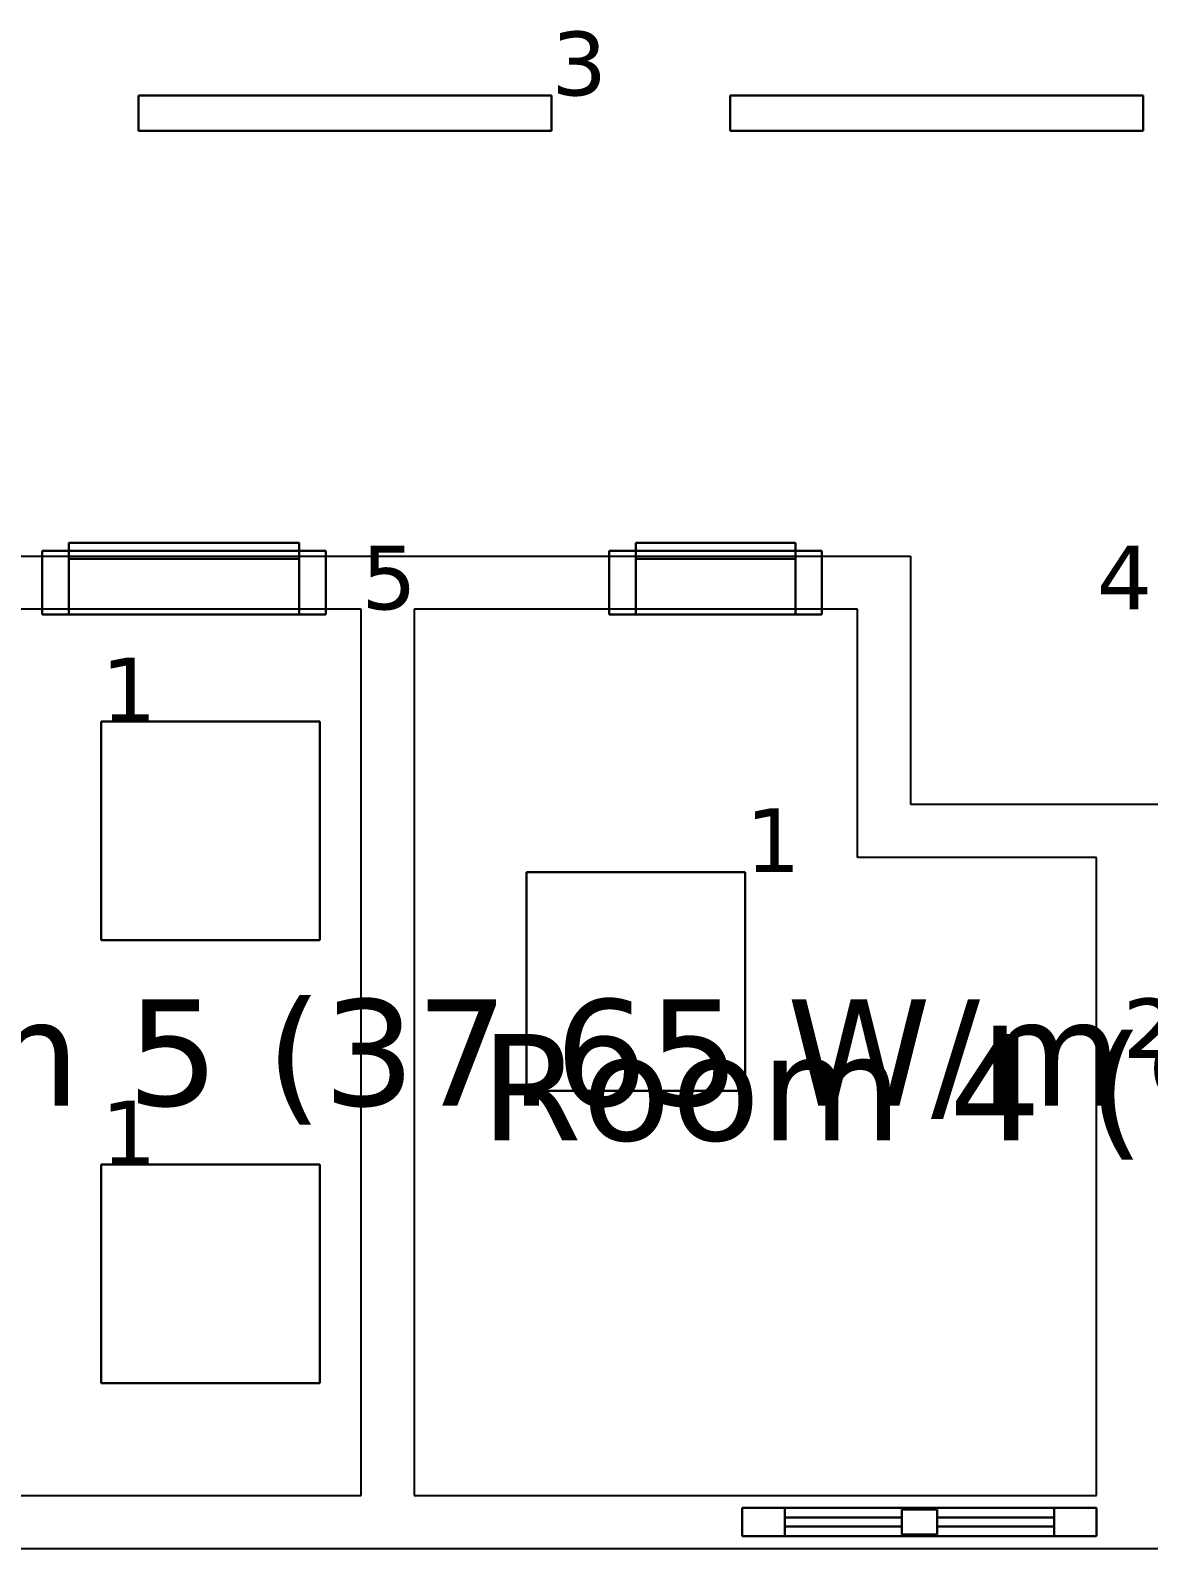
# Model space of a CAD drawing. Header units: inches. Extents: x -7.9 to 71.6, y -16.6 to 8.4.
# Drawn here: x -5.233 to -2.078, y -16.6 to -12.317 of the extents above; entities that cross this region are included whole.
import ezdxf

# ---------------------------------------------------------------- set-up
doc = ezdxf.new("R2010")
doc.units = ezdxf.units.IN
doc.header["$MEASUREMENT"] = 0
for name, color, linetype, true_color in [('DLX_APERT', 7, 'Continuous', 0x969696), ('DLX_CALC', 3, 'Continuous', 0x00ff00), ('DLX_CONT', 7, 'Continuous', 0x969696), ('DLX_DESC', 7, 'Continuous', 0x969696), ('DLX_LUM', 7, 'Continuous', 0x7f7f7f), ('DLX_LUMKEY_IDX', 7, 'Continuous', 0x969696), ('DLX_RESKEY_IDX', 7, 'Continuous', 0x707070)]:
    doc.layers.add(name, color=color, linetype=linetype, true_color=true_color)
doc.styles.add('TableTextStyle', font='')
doc.styles.get('TableTextStyle').set_extended_font_data('VERDANA.TTF')

msp = doc.modelspace()

# ---------------------------------------------------------------- linework, layer by layer
at = {"layer": 'DLX_APERT'}
for points in [[(-4.4, -13.785, 0), (-5.2, -13.785, 0)], [(-5.2, -13.785, 0), (-5.2, -13.965, 0)], [(-5.2, -13.785, 0), (-5.2, -13.785, 0)], [(-5.2, -13.785, 0), (-5.2, -13.965, 0)], [(-5.2, -13.965, 0), (-5.2, -13.785, 0)], [(-5.2, -13.965, 0), (-5.2, -13.785, 0)], [(-5.2, -13.785, 0), (-5.125, -13.785, 0)], [(-5.125, -13.785, 0), (-5.2, -13.785, 0)], [(-5.2, -13.785, 0), (-5.2, -13.785, 0)], [(-5.2, -13.785, 0), (-4.4, -13.785, 0)], [(-4.475, -13.7625, 0), (-5.125, -13.7625, 0)], [(-5.125, -13.7625, 0), (-5.125, -13.785, 0)], [(-4.475, -13.7625, 0), (-5.125, -13.7625, 0)], [(-5.125, -13.7625, 0), (-5.125, -13.7625, 0)], [(-5.125, -13.7625, 0), (-4.475, -13.7625, 0)], [(-5.125, -13.785, 0), (-5.125, -13.7625, 0)], [(-5.125, -13.7625, 0), (-5.125, -13.7625, 0)], [(-5.125, -13.7625, 0), (-5.125, -13.785, 0)], [(-5.125, -13.7625, 0), (-4.475, -13.7625, 0)], [(-5.125, -13.785, 0), (-5.125, -13.7625, 0)], [(-5.125, -13.785, 0), (-5.125, -13.8075, 0)], [(-4.475, -13.785, 0), (-5.125, -13.785, 0)], [(-5.125, -13.785, 0), (-5.125, -13.785, 0)], [(-5.125, -13.8075, 0), (-5.125, -13.785, 0)], [(-5.125, -13.785, 0), (-4.475, -13.785, 0)], [(-5.125, -13.8075, 0), (-5.125, -13.785, 0)], [(-5.125, -13.785, 0), (-5.125, -13.785, 0)], [(-5.125, -13.785, 0), (-5.125, -13.8075, 0)], [(-5.125, -13.785, 0), (-4.475, -13.785, 0)], [(-5.125, -13.785, 0), (-5.125, -13.785, 0)], [(-5.125, -13.8075, 0), (-5.125, -13.785, 0)], [(-4.475, -13.785, 0), (-5.125, -13.785, 0)], [(-5.125, -13.785, 0), (-5.125, -13.8075, 0)], [(-5.125, -13.785, 0), (-5.125, -13.785, 0)], [(-5.125, -13.785, 0), (-5.125, -13.8075, 0)], [(-5.125, -13.8075, 0), (-5.125, -13.785, 0)], [(-4.475, -13.785, 0), (-4.475, -13.7625, 0)], [(-4.475, -13.785, 0), (-4.475, -13.7625, 0)], [(-4.475, -13.7625, 0), (-4.475, -13.7625, 0)], [(-4.475, -13.7625, 0), (-4.475, -13.785, 0)], [(-4.475, -13.7625, 0), (-4.475, -13.7625, 0)], [(-4.475, -13.7625, 0), (-4.475, -13.785, 0)], [(-4.475, -13.8075, 0), (-4.475, -13.785, 0)], [(-4.475, -13.785, 0), (-4.4, -13.785, 0)], [(-4.475, -13.785, 0), (-4.475, -13.785, 0)], [(-4.4, -13.785, 0), (-4.475, -13.785, 0)], [(-4.475, -13.785, 0), (-4.475, -13.8075, 0)], [(-4.475, -13.8075, 0), (-4.475, -13.785, 0)], [(-4.475, -13.785, 0), (-4.475, -13.785, 0)], [(-4.475, -13.785, 0), (-4.475, -13.8075, 0)], [(-4.475, -13.785, 0), (-4.475, -13.785, 0)], [(-4.475, -13.785, 0), (-4.475, -13.8075, 0)], [(-4.475, -13.785, 0), (-4.475, -13.785, 0)], [(-4.475, -13.785, 0), (-4.475, -13.8075, 0)], [(-4.475, -13.8075, 0), (-4.475, -13.785, 0)], [(-4.475, -13.8075, 0), (-4.475, -13.785, 0)], [(-4.4, -13.965, 0), (-4.4, -13.785, 0)], [(-4.4, -13.785, 0), (-4.4, -13.785, 0)], [(-4.4, -13.785, 0), (-4.4, -13.965, 0)], [(-4.4, -13.965, 0), (-4.4, -13.785, 0)], [(-4.4, -13.785, 0), (-4.4, -13.965, 0)], [(-4.4, -13.785, 0), (-4.4, -13.785, 0)], [(-3, -13.785, 0), (-3.6, -13.785, 0)], [(-3.6, -13.785, 0), (-3.6, -13.965, 0)], [(-3.6, -13.785, 0), (-3.6, -13.785, 0)], [(-3.6, -13.785, 0), (-3.6, -13.965, 0)], [(-3.6, -13.965, 0), (-3.6, -13.785, 0)], [(-3.6, -13.965, 0), (-3.6, -13.785, 0)], [(-3.6, -13.785, 0), (-3.525, -13.785, 0)], [(-3.525, -13.785, 0), (-3.6, -13.785, 0)], [(-3.6, -13.785, 0), (-3.6, -13.785, 0)], [(-3.6, -13.785, 0), (-3, -13.785, 0)], [(-3.525, -13.7625, 0), (-3.075, -13.7625, 0)], [(-3.525, -13.785, 0), (-3.525, -13.7625, 0)], [(-3.075, -13.7625, 0), (-3.525, -13.7625, 0)], [(-3.525, -13.7625, 0), (-3.525, -13.7625, 0)], [(-3.525, -13.7625, 0), (-3.075, -13.7625, 0)], [(-3.525, -13.785, 0), (-3.525, -13.7625, 0)], [(-3.525, -13.7625, 0), (-3.525, -13.7625, 0)], [(-3.525, -13.7625, 0), (-3.525, -13.785, 0)], [(-3.075, -13.7625, 0), (-3.525, -13.7625, 0)], [(-3.525, -13.7625, 0), (-3.525, -13.785, 0)], [(-3.525, -13.785, 0), (-3.525, -13.8075, 0)], [(-3.075, -13.785, 0), (-3.525, -13.785, 0)], [(-3.525, -13.785, 0), (-3.525, -13.785, 0)], [(-3.525, -13.8075, 0), (-3.525, -13.785, 0)], [(-3.525, -13.785, 0), (-3.075, -13.785, 0)], [(-3.525, -13.8075, 0), (-3.525, -13.785, 0)], [(-3.525, -13.785, 0), (-3.525, -13.785, 0)], [(-3.525, -13.785, 0), (-3.525, -13.8075, 0)], [(-3.525, -13.8075, 0), (-3.525, -13.785, 0)], [(-3.525, -13.785, 0), (-3.525, -13.785, 0)], [(-3.525, -13.785, 0), (-3.075, -13.785, 0)], [(-3.075, -13.785, 0), (-3.525, -13.785, 0)], [(-3.525, -13.785, 0), (-3.525, -13.8075, 0)], [(-3.525, -13.785, 0), (-3.525, -13.785, 0)], [(-3.525, -13.785, 0), (-3.525, -13.8075, 0)], [(-3.525, -13.8075, 0), (-3.525, -13.785, 0)], [(-3.075, -13.7625, 0), (-3.075, -13.785, 0)], [(-3.075, -13.7625, 0), (-3.075, -13.7625, 0)], [(-3.075, -13.785, 0), (-3.075, -13.7625, 0)], [(-3.075, -13.7625, 0), (-3.075, -13.7625, 0)], [(-3.075, -13.7625, 0), (-3.075, -13.785, 0)], [(-3.075, -13.785, 0), (-3.075, -13.7625, 0)], [(-3.075, -13.8075, 0), (-3.075, -13.785, 0)], [(-3.075, -13.785, 0), (-3, -13.785, 0)], [(-3.075, -13.785, 0), (-3.075, -13.785, 0)], [(-3, -13.785, 0), (-3.075, -13.785, 0)], [(-3.075, -13.785, 0), (-3.075, -13.8075, 0)], [(-3.075, -13.8075, 0), (-3.075, -13.785, 0)], [(-3.075, -13.785, 0), (-3.075, -13.785, 0)], [(-3.075, -13.785, 0), (-3.075, -13.8075, 0)], [(-3.075, -13.785, 0), (-3.075, -13.8075, 0)], [(-3.075, -13.785, 0), (-3.075, -13.785, 0)], [(-3.075, -13.785, 0), (-3.075, -13.785, 0)], [(-3.075, -13.785, 0), (-3.075, -13.8075, 0)], [(-3.075, -13.8075, 0), (-3.075, -13.785, 0)], [(-3.075, -13.8075, 0), (-3.075, -13.785, 0)], [(-3, -13.965, 0), (-3, -13.785, 0)], [(-3, -13.785, 0), (-3, -13.785, 0)], [(-3, -13.785, 0), (-3, -13.965, 0)], [(-3, -13.965, 0), (-3, -13.785, 0)], [(-3, -13.785, 0), (-3, -13.965, 0)], [(-3, -13.785, 0), (-3, -13.785, 0)], [(-5.125, -13.8075, 0), (-5.125, -13.965, 0)], [(-5.125, -13.8075, 0), (-4.475, -13.8075, 0)], [(-5.125, -13.965, 0), (-5.125, -13.8075, 0)], [(-5.125, -13.8075, 0), (-5.125, -13.8075, 0)], [(-5.125, -13.8075, 0), (-5.125, -13.965, 0)], [(-5.125, -13.965, 0), (-5.125, -13.8075, 0)], [(-4.475, -13.8075, 0), (-5.125, -13.8075, 0)], [(-5.125, -13.8075, 0), (-5.125, -13.8075, 0)], [(-4.475, -13.8075, 0), (-5.125, -13.8075, 0)], [(-4.475, -13.8075, 0), (-5.125, -13.8075, 0)], [(-5.125, -13.8075, 0), (-5.125, -13.8075, 0)], [(-5.125, -13.8075, 0), (-4.475, -13.8075, 0)], [(-5.125, -13.8075, 0), (-4.475, -13.8075, 0)], [(-5.125, -13.8075, 0), (-5.125, -13.8075, 0)], [(-4.475, -13.965, 0), (-4.475, -13.8075, 0)], [(-4.475, -13.8075, 0), (-4.475, -13.965, 0)], [(-4.475, -13.8075, 0), (-4.475, -13.8075, 0)], [(-4.475, -13.8075, 0), (-4.475, -13.965, 0)], [(-4.475, -13.965, 0), (-4.475, -13.8075, 0)], [(-4.475, -13.8075, 0), (-4.475, -13.8075, 0)], [(-4.475, -13.8075, 0), (-4.475, -13.8075, 0)], [(-4.475, -13.8075, 0), (-4.475, -13.8075, 0)], [(-3.525, -13.8075, 0), (-3.525, -13.965, 0)], [(-3.525, -13.8075, 0), (-3.075, -13.8075, 0)], [(-3.525, -13.965, 0), (-3.525, -13.8075, 0)], [(-3.525, -13.8075, 0), (-3.525, -13.8075, 0)], [(-3.525, -13.8075, 0), (-3.525, -13.965, 0)], [(-3.525, -13.965, 0), (-3.525, -13.8075, 0)], [(-3.075, -13.8075, 0), (-3.525, -13.8075, 0)], [(-3.525, -13.8075, 0), (-3.525, -13.8075, 0)], [(-3.075, -13.8075, 0), (-3.525, -13.8075, 0)], [(-3.525, -13.8075, 0), (-3.525, -13.8075, 0)], [(-3.525, -13.8075, 0), (-3.075, -13.8075, 0)], [(-3.075, -13.8075, 0), (-3.525, -13.8075, 0)], [(-3.525, -13.8075, 0), (-3.075, -13.8075, 0)], [(-3.525, -13.8075, 0), (-3.525, -13.8075, 0)], [(-3.075, -13.965, 0), (-3.075, -13.8075, 0)], [(-3.075, -13.8075, 0), (-3.075, -13.965, 0)], [(-3.075, -13.8075, 0), (-3.075, -13.8075, 0)], [(-3.075, -13.8075, 0), (-3.075, -13.965, 0)], [(-3.075, -13.965, 0), (-3.075, -13.8075, 0)], [(-3.075, -13.8075, 0), (-3.075, -13.8075, 0)], [(-3.075, -13.8075, 0), (-3.075, -13.8075, 0)], [(-3.075, -13.8075, 0), (-3.075, -13.8075, 0)], [(-5.2, -13.965, 0), (-4.4, -13.965, 0)], [(-5.2, -13.965, 0), (-5.2, -13.965, 0)], [(-5.125, -13.965, 0), (-5.2, -13.965, 0)], [(-4.4, -13.965, 0), (-5.2, -13.965, 0)], [(-5.2, -13.965, 0), (-5.2, -13.965, 0)], [(-5.2, -13.965, 0), (-5.125, -13.965, 0)], [(-5.125, -13.965, 0), (-5.125, -13.965, 0)], [(-5.125, -13.965, 0), (-4.475, -13.965, 0)], [(-4.475, -13.965, 0), (-5.125, -13.965, 0)], [(-5.125, -13.965, 0), (-5.125, -13.965, 0)], [(-4.4, -13.965, 0), (-4.475, -13.965, 0)], [(-4.475, -13.965, 0), (-4.475, -13.965, 0)], [(-4.475, -13.965, 0), (-4.4, -13.965, 0)], [(-4.475, -13.965, 0), (-4.475, -13.965, 0)], [(-4.4, -13.965, 0), (-4.4, -13.965, 0)], [(-4.4, -13.965, 0), (-4.4, -13.965, 0)], [(-3.6, -13.965, 0), (-3, -13.965, 0)], [(-3.6, -13.965, 0), (-3.6, -13.965, 0)], [(-3.525, -13.965, 0), (-3.6, -13.965, 0)], [(-3, -13.965, 0), (-3.6, -13.965, 0)], [(-3.6, -13.965, 0), (-3.6, -13.965, 0)], [(-3.6, -13.965, 0), (-3.525, -13.965, 0)], [(-3.525, -13.965, 0), (-3.525, -13.965, 0)], [(-3.525, -13.965, 0), (-3.075, -13.965, 0)], [(-3.075, -13.965, 0), (-3.525, -13.965, 0)], [(-3.525, -13.965, 0), (-3.525, -13.965, 0)], [(-3, -13.965, 0), (-3.075, -13.965, 0)], [(-3.075, -13.965, 0), (-3.075, -13.965, 0)], [(-3.075, -13.965, 0), (-3, -13.965, 0)], [(-3.075, -13.965, 0), (-3.075, -13.965, 0)], [(-3, -13.965, 0), (-3, -13.965, 0)], [(-3, -13.965, 0), (-3, -13.965, 0)], [(-2.225, -16.485, 0), (-3.225, -16.485, 0)], [(-3.225, -16.485, 0), (-3.225, -16.565, 0)], [(-3.225, -16.485, 0), (-3.225, -16.485, 0)], [(-3.225, -16.485, 0), (-3.225, -16.565, 0)], [(-3.225, -16.565, 0), (-3.225, -16.485, 0)], [(-3.225, -16.485, 0), (-2.225, -16.485, 0)], [(-3.225, -16.565, 0), (-3.225, -16.485, 0)], [(-2.225, -16.485, 0), (-3.225, -16.485, 0)], [(-3.225, -16.485, 0), (-3.225, -16.485, 0)], [(-3.225, -16.485, 0), (-2.225, -16.485, 0)], [(-2.345, -16.485, 0), (-3.105, -16.485, 0)], [(-3.105, -16.485, 0), (-3.105, -16.485, 0)], [(-3.105, -16.485, 0), (-2.345, -16.485, 0)], [(-2.345, -16.485, 0), (-3.105, -16.485, 0)], [(-3.105, -16.485, 0), (-3.105, -16.5125, 0)], [(-3.105, -16.5125, 0), (-3.105, -16.485, 0)], [(-3.105, -16.485, 0), (-3.105, -16.485, 0)], [(-3.105, -16.485, 0), (-3.105, -16.5125, 0)], [(-3.105, -16.5125, 0), (-3.105, -16.485, 0)], [(-3.105, -16.485, 0), (-2.345, -16.485, 0)], [(-2.775, -16.49, 0), (-2.675, -16.49, 0)], [(-2.775, -16.5125, 0), (-2.775, -16.49, 0)], [(-2.675, -16.49, 0), (-2.775, -16.49, 0)], [(-2.775, -16.49, 0), (-2.775, -16.5125, 0)], [(-2.775, -16.49, 0), (-2.675, -16.49, 0)], [(-2.775, -16.5125, 0), (-2.775, -16.49, 0)], [(-2.675, -16.49, 0), (-2.775, -16.49, 0)], [(-2.775, -16.49, 0), (-2.775, -16.5125, 0)], [(-2.775, -16.49, 0), (-2.775, -16.49, 0)], [(-2.775, -16.49, 0), (-2.675, -16.49, 0)], [(-2.675, -16.49, 0), (-2.775, -16.49, 0)], [(-2.775, -16.5125, 0), (-2.775, -16.49, 0)], [(-2.775, -16.49, 0), (-2.775, -16.49, 0)], [(-2.775, -16.49, 0), (-2.775, -16.5125, 0)], [(-2.775, -16.5125, 0), (-2.775, -16.49, 0)], [(-2.775, -16.49, 0), (-2.675, -16.49, 0)], [(-2.775, -16.49, 0), (-2.775, -16.5125, 0)], [(-2.675, -16.49, 0), (-2.775, -16.49, 0)], [(-2.675, -16.49, 0), (-2.675, -16.5125, 0)], [(-2.675, -16.5125, 0), (-2.675, -16.49, 0)], [(-2.675, -16.49, 0), (-2.675, -16.5125, 0)], [(-2.675, -16.5125, 0), (-2.675, -16.49, 0)], [(-2.675, -16.5125, 0), (-2.675, -16.49, 0)], [(-2.675, -16.49, 0), (-2.675, -16.49, 0)], [(-2.675, -16.49, 0), (-2.675, -16.5125, 0)], [(-2.675, -16.49, 0), (-2.675, -16.49, 0)], [(-2.675, -16.49, 0), (-2.675, -16.5125, 0)], [(-2.675, -16.5125, 0), (-2.675, -16.49, 0)], [(-2.345, -16.485, 0), (-2.345, -16.485, 0)], [(-2.345, -16.5125, 0), (-2.345, -16.485, 0)], [(-2.345, -16.5125, 0), (-2.345, -16.485, 0)], [(-2.345, -16.485, 0), (-2.345, -16.485, 0)], [(-2.345, -16.485, 0), (-2.345, -16.5125, 0)], [(-2.345, -16.485, 0), (-2.345, -16.5125, 0)], [(-2.225, -16.565, 0), (-2.225, -16.485, 0)], [(-2.225, -16.485, 0), (-2.225, -16.565, 0)], [(-2.225, -16.485, 0), (-2.225, -16.485, 0)], [(-2.225, -16.485, 0), (-2.225, -16.565, 0)], [(-2.225, -16.565, 0), (-2.225, -16.485, 0)], [(-2.225, -16.485, 0), (-2.225, -16.485, 0)], [(-3.105, -16.5125, 0), (-2.775, -16.5125, 0)], [(-3.105, -16.5375, 0), (-3.105, -16.5125, 0)], [(-3.105, -16.5125, 0), (-2.775, -16.5125, 0)], [(-3.105, -16.5125, 0), (-3.105, -16.5125, 0)], [(-3.105, -16.5375, 0), (-3.105, -16.5125, 0)], [(-3.105, -16.5125, 0), (-3.105, -16.5125, 0)], [(-3.105, -16.5125, 0), (-3.105, -16.5375, 0)], [(-2.775, -16.5125, 0), (-3.105, -16.5125, 0)], [(-3.105, -16.5125, 0), (-3.105, -16.5375, 0)], [(-2.775, -16.5125, 0), (-3.105, -16.5125, 0)], [(-2.775, -16.5125, 0), (-3.105, -16.5125, 0)], [(-3.105, -16.5125, 0), (-3.105, -16.5125, 0)], [(-3.105, -16.5125, 0), (-2.775, -16.5125, 0)], [(-3.105, -16.5125, 0), (-3.105, -16.5125, 0)], [(-3.105, -16.5125, 0), (-3.105, -16.5375, 0)], [(-3.105, -16.5375, 0), (-3.105, -16.5125, 0)], [(-2.775, -16.5125, 0), (-3.105, -16.5125, 0)], [(-3.105, -16.5125, 0), (-3.105, -16.5375, 0)], [(-3.105, -16.5125, 0), (-2.775, -16.5125, 0)], [(-3.105, -16.5375, 0), (-3.105, -16.5125, 0)], [(-2.775, -16.5125, 0), (-2.775, -16.5375, 0)], [(-2.775, -16.5375, 0), (-2.775, -16.5125, 0)], [(-2.775, -16.5375, 0), (-2.775, -16.5125, 0)], [(-2.775, -16.5125, 0), (-2.775, -16.5375, 0)], [(-2.775, -16.5125, 0), (-2.775, -16.5125, 0)], [(-2.775, -16.5375, 0), (-2.775, -16.5125, 0)], [(-2.775, -16.5125, 0), (-2.775, -16.5125, 0)], [(-2.775, -16.5125, 0), (-2.775, -16.5375, 0)], [(-2.775, -16.5375, 0), (-2.775, -16.5125, 0)], [(-2.775, -16.5125, 0), (-2.775, -16.5375, 0)], [(-2.775, -16.5125, 0), (-2.775, -16.5125, 0)], [(-2.775, -16.5125, 0), (-2.775, -16.5125, 0)], [(-2.775, -16.5125, 0), (-2.775, -16.5375, 0)], [(-2.775, -16.5375, 0), (-2.775, -16.5125, 0)], [(-2.775, -16.5375, 0), (-2.775, -16.5125, 0)], [(-2.775, -16.5125, 0), (-2.775, -16.5375, 0)], [(-2.675, -16.5125, 0), (-2.345, -16.5125, 0)], [(-2.675, -16.5375, 0), (-2.675, -16.5125, 0)], [(-2.675, -16.5125, 0), (-2.345, -16.5125, 0)], [(-2.675, -16.5125, 0), (-2.675, -16.5375, 0)], [(-2.345, -16.5125, 0), (-2.675, -16.5125, 0)], [(-2.345, -16.5125, 0), (-2.675, -16.5125, 0)], [(-2.675, -16.5125, 0), (-2.675, -16.5375, 0)], [(-2.675, -16.5375, 0), (-2.675, -16.5125, 0)], [(-2.675, -16.5125, 0), (-2.675, -16.5125, 0)], [(-2.675, -16.5375, 0), (-2.675, -16.5125, 0)], [(-2.675, -16.5125, 0), (-2.675, -16.5125, 0)], [(-2.675, -16.5125, 0), (-2.675, -16.5375, 0)], [(-2.675, -16.5125, 0), (-2.675, -16.5375, 0)], [(-2.675, -16.5375, 0), (-2.675, -16.5125, 0)], [(-2.345, -16.5125, 0), (-2.675, -16.5125, 0)], [(-2.675, -16.5125, 0), (-2.675, -16.5125, 0)], [(-2.675, -16.5125, 0), (-2.345, -16.5125, 0)], [(-2.675, -16.5125, 0), (-2.675, -16.5125, 0)], [(-2.675, -16.5125, 0), (-2.675, -16.5375, 0)], [(-2.675, -16.5375, 0), (-2.675, -16.5125, 0)], [(-2.345, -16.5125, 0), (-2.675, -16.5125, 0)], [(-2.675, -16.5125, 0), (-2.675, -16.5375, 0)], [(-2.675, -16.5125, 0), (-2.345, -16.5125, 0)], [(-2.675, -16.5375, 0), (-2.675, -16.5125, 0)], [(-2.345, -16.5375, 0), (-2.345, -16.5125, 0)], [(-2.345, -16.5125, 0), (-2.345, -16.5125, 0)], [(-2.345, -16.5125, 0), (-2.345, -16.5375, 0)], [(-2.345, -16.5125, 0), (-2.345, -16.5375, 0)], [(-2.345, -16.5125, 0), (-2.345, -16.5125, 0)], [(-2.345, -16.5375, 0), (-2.345, -16.5125, 0)], [(-2.345, -16.5125, 0), (-2.345, -16.5125, 0)], [(-2.345, -16.5375, 0), (-2.345, -16.5125, 0)], [(-2.345, -16.5125, 0), (-2.345, -16.5125, 0)], [(-2.345, -16.5125, 0), (-2.345, -16.5375, 0)], [(-2.345, -16.5375, 0), (-2.345, -16.5125, 0)], [(-2.345, -16.5125, 0), (-2.345, -16.5375, 0)], [(-3.225, -16.565, 0), (-2.225, -16.565, 0)], [(-3.225, -16.565, 0), (-3.225, -16.565, 0)], [(-2.225, -16.565, 0), (-3.225, -16.565, 0)], [(-2.225, -16.565, 0), (-3.225, -16.565, 0)], [(-3.225, -16.565, 0), (-3.225, -16.565, 0)], [(-3.225, -16.565, 0), (-2.225, -16.565, 0)], [(-3.105, -16.565, 0), (-3.105, -16.5375, 0)], [(-3.105, -16.5375, 0), (-2.775, -16.5375, 0)], [(-3.105, -16.5375, 0), (-3.105, -16.5375, 0)], [(-3.105, -16.5375, 0), (-3.105, -16.565, 0)], [(-3.105, -16.565, 0), (-3.105, -16.5375, 0)], [(-2.775, -16.5375, 0), (-3.105, -16.5375, 0)], [(-3.105, -16.5375, 0), (-3.105, -16.5375, 0)], [(-3.105, -16.5375, 0), (-2.775, -16.5375, 0)], [(-2.775, -16.5375, 0), (-3.105, -16.5375, 0)], [(-3.105, -16.5375, 0), (-3.105, -16.565, 0)], [(-2.775, -16.5375, 0), (-3.105, -16.5375, 0)], [(-3.105, -16.5375, 0), (-3.105, -16.5375, 0)], [(-3.105, -16.5375, 0), (-2.775, -16.5375, 0)], [(-3.105, -16.5375, 0), (-3.105, -16.5375, 0)], [(-3.105, -16.5375, 0), (-2.775, -16.5375, 0)], [(-2.775, -16.5375, 0), (-3.105, -16.5375, 0)], [(-2.345, -16.565, 0), (-3.105, -16.565, 0)], [(-3.105, -16.565, 0), (-3.105, -16.565, 0)], [(-3.105, -16.565, 0), (-2.345, -16.565, 0)], [(-2.345, -16.565, 0), (-3.105, -16.565, 0)], [(-3.105, -16.565, 0), (-3.105, -16.565, 0)], [(-3.105, -16.565, 0), (-2.345, -16.565, 0)], [(-2.775, -16.5375, 0), (-2.775, -16.56, 0)], [(-2.775, -16.56, 0), (-2.775, -16.5375, 0)], [(-2.775, -16.56, 0), (-2.775, -16.5375, 0)], [(-2.775, -16.5375, 0), (-2.775, -16.56, 0)], [(-2.775, -16.5375, 0), (-2.775, -16.5375, 0)], [(-2.775, -16.5375, 0), (-2.775, -16.5375, 0)], [(-2.775, -16.5375, 0), (-2.775, -16.56, 0)], [(-2.775, -16.56, 0), (-2.775, -16.5375, 0)], [(-2.775, -16.56, 0), (-2.775, -16.5375, 0)], [(-2.775, -16.5375, 0), (-2.775, -16.56, 0)], [(-2.775, -16.5375, 0), (-2.775, -16.5375, 0)], [(-2.775, -16.5375, 0), (-2.775, -16.5375, 0)], [(-2.775, -16.56, 0), (-2.675, -16.56, 0)], [(-2.675, -16.56, 0), (-2.775, -16.56, 0)], [(-2.675, -16.56, 0), (-2.775, -16.56, 0)], [(-2.775, -16.56, 0), (-2.675, -16.56, 0)], [(-2.775, -16.56, 0), (-2.775, -16.56, 0)], [(-2.775, -16.56, 0), (-2.775, -16.56, 0)], [(-2.775, -16.56, 0), (-2.675, -16.56, 0)], [(-2.675, -16.56, 0), (-2.775, -16.56, 0)], [(-2.675, -16.56, 0), (-2.775, -16.56, 0)], [(-2.775, -16.56, 0), (-2.675, -16.56, 0)], [(-2.675, -16.56, 0), (-2.675, -16.5375, 0)], [(-2.675, -16.5375, 0), (-2.345, -16.5375, 0)], [(-2.345, -16.5375, 0), (-2.675, -16.5375, 0)], [(-2.675, -16.5375, 0), (-2.345, -16.5375, 0)], [(-2.675, -16.5375, 0), (-2.675, -16.56, 0)], [(-2.345, -16.5375, 0), (-2.675, -16.5375, 0)], [(-2.675, -16.5375, 0), (-2.675, -16.56, 0)], [(-2.675, -16.56, 0), (-2.675, -16.5375, 0)], [(-2.675, -16.5375, 0), (-2.675, -16.5375, 0)], [(-2.675, -16.5375, 0), (-2.675, -16.5375, 0)], [(-2.675, -16.5375, 0), (-2.675, -16.56, 0)], [(-2.675, -16.56, 0), (-2.675, -16.5375, 0)], [(-2.675, -16.5375, 0), (-2.675, -16.56, 0)], [(-2.675, -16.56, 0), (-2.675, -16.5375, 0)], [(-2.675, -16.5375, 0), (-2.675, -16.5375, 0)], [(-2.345, -16.5375, 0), (-2.675, -16.5375, 0)], [(-2.675, -16.5375, 0), (-2.675, -16.5375, 0)], [(-2.675, -16.5375, 0), (-2.345, -16.5375, 0)], [(-2.675, -16.5375, 0), (-2.345, -16.5375, 0)], [(-2.345, -16.5375, 0), (-2.675, -16.5375, 0)], [(-2.675, -16.56, 0), (-2.675, -16.56, 0)], [(-2.675, -16.56, 0), (-2.675, -16.56, 0)], [(-2.345, -16.5375, 0), (-2.345, -16.565, 0)], [(-2.345, -16.5375, 0), (-2.345, -16.5375, 0)], [(-2.345, -16.5375, 0), (-2.345, -16.5375, 0)], [(-2.345, -16.5375, 0), (-2.345, -16.565, 0)], [(-2.345, -16.565, 0), (-2.345, -16.5375, 0)], [(-2.345, -16.565, 0), (-2.345, -16.5375, 0)], [(-2.345, -16.5375, 0), (-2.345, -16.5375, 0)], [(-2.345, -16.5375, 0), (-2.345, -16.5375, 0)], [(-2.345, -16.565, 0), (-2.345, -16.565, 0)], [(-2.345, -16.565, 0), (-2.345, -16.565, 0)], [(-2.225, -16.565, 0), (-2.225, -16.565, 0)], [(-2.225, -16.565, 0), (-2.225, -16.565, 0)]]:
    msp.add_polyline3d(points, dxfattribs=at)
at = {"layer": 'DLX_CALC'}
for points in [[(-5.125, -13.785, 0), (-5.2, -13.785, 0)], [(-5.2, -13.785, 0), (-5.2, -13.8, 0)], [(-5.2, -13.8, 0), (-5.2, -13.785, 0)], [(-5.2, -13.785, 0), (-5.125, -13.785, 0)], [(-5.125, -13.7625, 0), (-5.125, -13.785, 0)], [(-4.475, -13.7625, 0), (-5.125, -13.7625, 0)], [(-5.125, -13.785, 0), (-5.125, -13.7625, 0)], [(-5.125, -13.7625, 0), (-4.475, -13.7625, 0)], [(-4.475, -13.785, 0), (-4.475, -13.7625, 0)], [(-4.475, -13.7625, 0), (-4.475, -13.785, 0)], [(-4.4, -13.785, 0), (-4.475, -13.785, 0)], [(-4.475, -13.785, 0), (-4.4, -13.785, 0)], [(-4.4, -13.8, 0), (-4.4, -13.785, 0)], [(-4.4, -13.785, 0), (-4.4, -13.8, 0)], [(-3.525, -13.785, 0), (-3.6, -13.785, 0)], [(-3.6, -13.785, 0), (-3.6, -13.8, 0)], [(-3.6, -13.8, 0), (-3.6, -13.785, 0)], [(-3.6, -13.785, 0), (-3.525, -13.785, 0)], [(-3.525, -13.7625, 0), (-3.525, -13.785, 0)], [(-3.075, -13.7625, 0), (-3.525, -13.7625, 0)], [(-3.525, -13.785, 0), (-3.525, -13.7625, 0)], [(-3.525, -13.7625, 0), (-3.075, -13.7625, 0)], [(-3.075, -13.785, 0), (-3.075, -13.7625, 0)], [(-3.075, -13.7625, 0), (-3.075, -13.785, 0)], [(-3, -13.785, 0), (-3.075, -13.785, 0)], [(-3.075, -13.785, 0), (-3, -13.785, 0)], [(-3, -13.8, 0), (-3, -13.785, 0)], [(-3, -13.785, 0), (-3, -13.8, 0)], [(-6.85, -13.8, 0), (-5.2, -13.8, 0)], [(-5.2, -13.8, 0), (-4.4, -13.8, 0)], [(-4.4, -13.8, 0), (-3.6, -13.8, 0)], [(-3.6, -13.8, 0), (-3, -13.8, 0)], [(-3, -13.8, 0), (-2.75, -13.8, 0)], [(-2.75, -13.8, 0), (-2.75, -14.5, 0)], [(-5.2, -13.95, 0), (-6.85, -13.95, 0)], [(-5.125, -13.95, 0), (-5.2, -13.95, 0)], [(-5.2, -13.95, 0), (-5.2, -13.965, 0)], [(-5.2, -13.965, 0), (-5.2, -13.95, 0)], [(-5.125, -13.965, 0), (-5.125, -13.95, 0)], [(-4.475, -13.95, 0), (-5.125, -13.95, 0)], [(-5.125, -13.95, 0), (-5.125, -13.965, 0)], [(-4.475, -13.95, 0), (-4.475, -13.965, 0)], [(-4.4, -13.95, 0), (-4.475, -13.95, 0)], [(-4.475, -13.965, 0), (-4.475, -13.95, 0)], [(-4.4, -13.965, 0), (-4.4, -13.95, 0)], [(-4.3, -13.95, 0), (-4.4, -13.95, 0)], [(-4.4, -13.95, 0), (-4.4, -13.965, 0)], [(-4.3, -16.45, 0), (-4.3, -13.95, 0)], [(-3.6, -13.95, 0), (-4.15, -13.95, 0)], [(-4.15, -13.95, 0), (-4.15, -16.45, 0)], [(-3.525, -13.95, 0), (-3.6, -13.95, 0)], [(-3.6, -13.95, 0), (-3.6, -13.965, 0)], [(-3.6, -13.965, 0), (-3.6, -13.95, 0)], [(-3.525, -13.965, 0), (-3.525, -13.95, 0)], [(-3.075, -13.95, 0), (-3.525, -13.95, 0)], [(-3.525, -13.95, 0), (-3.525, -13.965, 0)], [(-3.075, -13.95, 0), (-3.075, -13.965, 0)], [(-3, -13.95, 0), (-3.075, -13.95, 0)], [(-3.075, -13.965, 0), (-3.075, -13.95, 0)], [(-3, -13.965, 0), (-3, -13.95, 0)], [(-2.9, -13.95, 0), (-3, -13.95, 0)], [(-3, -13.95, 0), (-3, -13.965, 0)], [(-2.9, -14.65, 0), (-2.9, -13.95, 0)], [(-5.2, -13.965, 0), (-5.125, -13.965, 0)], [(-5.125, -13.965, 0), (-5.2, -13.965, 0)], [(-4.475, -13.965, 0), (-4.4, -13.965, 0)], [(-4.4, -13.965, 0), (-4.475, -13.965, 0)], [(-3.6, -13.965, 0), (-3.525, -13.965, 0)], [(-3.525, -13.965, 0), (-3.6, -13.965, 0)], [(-3.075, -13.965, 0), (-3, -13.965, 0)], [(-3, -13.965, 0), (-3.075, -13.965, 0)], [(-2.75, -14.5, 0), (-1.55, -14.5, 0)], [(-2.225, -14.65, 0), (-2.9, -14.65, 0)], [(-2.225, -16.45, 0), (-2.225, -14.65, 0)], [(-6.85, -16.45, 0), (-4.3, -16.45, 0)], [(-4.15, -16.45, 0), (-2.225, -16.45, 0)]]:
    msp.add_polyline3d(points, dxfattribs=at)
at = {"layer": 'DLX_CONT'}
for points in [[(-6.85, -13.8, 0), (-2.75, -13.8, 0)], [(-2.75, -13.8, 0), (-2.75, -14.5, 0)], [(-4.3, -13.95, 0), (-6.85, -13.95, 0)], [(-4.3, -16.45, 0), (-4.3, -13.95, 0)], [(-2.9, -13.95, 0), (-4.15, -13.95, 0)], [(-4.15, -13.95, 0), (-4.15, -16.45, 0)], [(-2.9, -14.65, 0), (-2.9, -13.95, 0)], [(-2.75, -14.5, 0), (-1.55, -14.5, 0)], [(-2.225, -14.65, 0), (-2.9, -14.65, 0)], [(-2.225, -16.45, 0), (-2.225, -14.65, 0)], [(-6.85, -16.45, 0), (-4.3, -16.45, 0)], [(-4.15, -16.45, 0), (-2.225, -16.45, 0)], [(-7, -16.6, 0), (0, -16.6, 0)]]:
    msp.add_polyline3d(points, dxfattribs=at)
at = {"layer": 'DLX_LUM'}
for points in [[(-4.9282, -12.6, 0), (-4.9282, -12.5, 0)], [(-4.9282, -12.5, 0), (-4.9282, -12.5, 0)], [(-4.9282, -12.5, 0), (-4.9282, -12.6, 0)], [(-4.9282, -12.5, 0), (-3.7632, -12.5, 0)], [(-3.7632, -12.5, 0), (-4.9282, -12.5, 0)], [(-4.9282, -12.5, 0), (-4.9282, -12.5, 0)], [(-4.9282, -12.5, 0), (-4.9282, -12.6, 0)], [(-3.7632, -12.5, 0), (-4.9282, -12.5, 0)], [(-4.9282, -12.6, 0), (-4.9282, -12.5, 0)], [(-4.9282, -12.5, 0), (-3.7632, -12.5, 0)], [(-3.7632, -12.5, 0), (-3.7632, -12.6, 0)], [(-3.7632, -12.6, 0), (-3.7632, -12.5, 0)], [(-3.7632, -12.5, 0), (-3.7632, -12.5, 0)], [(-3.7632, -12.5, 0), (-3.7632, -12.5, 0)], [(-3.7632, -12.6, 0), (-3.7632, -12.5, 0)], [(-3.7632, -12.5, 0), (-3.7632, -12.6, 0)], [(-3.2587, -12.6, 0), (-3.2587, -12.5, 0)], [(-3.2587, -12.5, 0), (-3.2587, -12.5, 0)], [(-3.2587, -12.5, 0), (-3.2587, -12.6, 0)], [(-3.2587, -12.5, 0), (-2.0937, -12.5, 0)], [(-2.0937, -12.5, 0), (-3.2587, -12.5, 0)], [(-3.2587, -12.5, 0), (-3.2587, -12.5, 0)], [(-3.2587, -12.5, 0), (-3.2587, -12.6, 0)], [(-2.0937, -12.5, 0), (-3.2587, -12.5, 0)], [(-3.2587, -12.6, 0), (-3.2587, -12.5, 0)], [(-3.2587, -12.5, 0), (-2.0937, -12.5, 0)], [(-2.0937, -12.5, 0), (-2.0937, -12.6, 0)], [(-2.0937, -12.6, 0), (-2.0937, -12.5, 0)], [(-2.0937, -12.5, 0), (-2.0937, -12.5, 0)], [(-2.0937, -12.5, 0), (-2.0937, -12.5, 0)], [(-2.0937, -12.6, 0), (-2.0937, -12.5, 0)], [(-2.0937, -12.5, 0), (-2.0937, -12.6, 0)], [(-3.7632, -12.6, 0), (-4.9282, -12.6, 0)], [(-4.9282, -12.6, 0), (-4.9282, -12.6, 0)], [(-4.9282, -12.6, 0), (-3.7632, -12.6, 0)], [(-4.9282, -12.6, 0), (-4.9282, -12.6, 0)], [(-4.9282, -12.6, 0), (-3.7632, -12.6, 0)], [(-3.7632, -12.6, 0), (-4.9282, -12.6, 0)], [(-3.7632, -12.6, 0), (-3.7632, -12.6, 0)], [(-3.7632, -12.6, 0), (-3.7632, -12.6, 0)], [(-2.0937, -12.6, 0), (-3.2587, -12.6, 0)], [(-3.2587, -12.6, 0), (-3.2587, -12.6, 0)], [(-3.2587, -12.6, 0), (-2.0937, -12.6, 0)], [(-3.2587, -12.6, 0), (-3.2587, -12.6, 0)], [(-3.2587, -12.6, 0), (-2.0937, -12.6, 0)], [(-2.0937, -12.6, 0), (-3.2587, -12.6, 0)], [(-2.0937, -12.6, 0), (-2.0937, -12.6, 0)], [(-2.0937, -12.6, 0), (-2.0937, -12.6, 0)], [(-5.0335, -14.8835, 0), (-5.0335, -14.2665, 0)], [(-5.0335, -14.2665, 0), (-5.0335, -14.2665, 0)], [(-5.0335, -14.2665, 0), (-5.0335, -14.8835, 0)], [(-5.0335, -14.2665, 0), (-4.4165, -14.2665, 0)], [(-4.4165, -14.2665, 0), (-5.0335, -14.2665, 0)], [(-5.0335, -14.2665, 0), (-5.0335, -14.2665, 0)], [(-4.4165, -14.2665, 0), (-5.0335, -14.2665, 0)], [(-5.0335, -14.2665, 0), (-5.0335, -14.8835, 0)], [(-5.0335, -14.8835, 0), (-5.0335, -14.2665, 0)], [(-5.0335, -14.2665, 0), (-4.4165, -14.2665, 0)], [(-4.4165, -14.2665, 0), (-4.4165, -14.2665, 0)], [(-4.4165, -14.2665, 0), (-4.4165, -14.8835, 0)], [(-4.4165, -14.8835, 0), (-4.4165, -14.2665, 0)], [(-4.4165, -14.2665, 0), (-4.4165, -14.2665, 0)], [(-4.4165, -14.8835, 0), (-4.4165, -14.2665, 0)], [(-4.4165, -14.2665, 0), (-4.4165, -14.8835, 0)], [(-3.8335, -15.3085, 0), (-3.8335, -14.6915, 0)], [(-3.8335, -14.6915, 0), (-3.8335, -14.6915, 0)], [(-3.8335, -14.6915, 0), (-3.8335, -15.3085, 0)], [(-3.8335, -14.6915, 0), (-3.2165, -14.6915, 0)], [(-3.2165, -14.6915, 0), (-3.8335, -14.6915, 0)], [(-3.8335, -14.6915, 0), (-3.8335, -14.6915, 0)], [(-3.2165, -14.6915, 0), (-3.8335, -14.6915, 0)], [(-3.8335, -14.6915, 0), (-3.8335, -15.3085, 0)], [(-3.8335, -15.3085, 0), (-3.8335, -14.6915, 0)], [(-3.8335, -14.6915, 0), (-3.2165, -14.6915, 0)], [(-3.2165, -14.6915, 0), (-3.2165, -14.6915, 0)], [(-3.2165, -14.6915, 0), (-3.2165, -15.3085, 0)], [(-3.2165, -15.3085, 0), (-3.2165, -14.6915, 0)], [(-3.2165, -14.6915, 0), (-3.2165, -14.6915, 0)], [(-3.2165, -15.3085, 0), (-3.2165, -14.6915, 0)], [(-3.2165, -14.6915, 0), (-3.2165, -15.3085, 0)], [(-4.4165, -14.8835, 0), (-5.0335, -14.8835, 0)], [(-5.0335, -14.8835, 0), (-5.0335, -14.8835, 0)], [(-5.0335, -14.8835, 0), (-4.4165, -14.8835, 0)], [(-5.0335, -14.8835, 0), (-5.0335, -14.8835, 0)], [(-5.0335, -14.8835, 0), (-4.4165, -14.8835, 0)], [(-4.4165, -14.8835, 0), (-5.0335, -14.8835, 0)], [(-4.4165, -14.8835, 0), (-4.4165, -14.8835, 0)], [(-4.4165, -14.8835, 0), (-4.4165, -14.8835, 0)], [(-3.8335, -15.3085, 0), (-3.8335, -15.3085, 0)], [(-3.2165, -15.3085, 0), (-3.8335, -15.3085, 0)], [(-3.8335, -15.3085, 0), (-3.8335, -15.3085, 0)], [(-3.8335, -15.3085, 0), (-3.2165, -15.3085, 0)], [(-3.8335, -15.3085, 0), (-3.2165, -15.3085, 0)], [(-3.2165, -15.3085, 0), (-3.8335, -15.3085, 0)], [(-3.2165, -15.3085, 0), (-3.2165, -15.3085, 0)], [(-3.2165, -15.3085, 0), (-3.2165, -15.3085, 0)], [(-5.0335, -16.1335, 0), (-5.0335, -15.5165, 0)], [(-5.0335, -15.5165, 0), (-5.0335, -15.5165, 0)], [(-5.0335, -15.5165, 0), (-5.0335, -16.1335, 0)], [(-5.0335, -15.5165, 0), (-4.4165, -15.5165, 0)], [(-4.4165, -15.5165, 0), (-5.0335, -15.5165, 0)], [(-5.0335, -15.5165, 0), (-5.0335, -15.5165, 0)], [(-4.4165, -15.5165, 0), (-5.0335, -15.5165, 0)], [(-5.0335, -15.5165, 0), (-5.0335, -16.1335, 0)], [(-5.0335, -16.1335, 0), (-5.0335, -15.5165, 0)], [(-5.0335, -15.5165, 0), (-4.4165, -15.5165, 0)], [(-4.4165, -15.5165, 0), (-4.4165, -15.5165, 0)], [(-4.4165, -15.5165, 0), (-4.4165, -16.1335, 0)], [(-4.4165, -16.1335, 0), (-4.4165, -15.5165, 0)], [(-4.4165, -15.5165, 0), (-4.4165, -15.5165, 0)], [(-4.4165, -16.1335, 0), (-4.4165, -15.5165, 0)], [(-4.4165, -15.5165, 0), (-4.4165, -16.1335, 0)], [(-4.4165, -16.1335, 0), (-5.0335, -16.1335, 0)], [(-5.0335, -16.1335, 0), (-5.0335, -16.1335, 0)], [(-5.0335, -16.1335, 0), (-4.4165, -16.1335, 0)], [(-5.0335, -16.1335, 0), (-5.0335, -16.1335, 0)], [(-5.0335, -16.1335, 0), (-4.4165, -16.1335, 0)], [(-4.4165, -16.1335, 0), (-5.0335, -16.1335, 0)], [(-4.4165, -16.1335, 0), (-4.4165, -16.1335, 0)], [(-4.4165, -16.1335, 0), (-4.4165, -16.1335, 0)]]:
    msp.add_polyline3d(points, dxfattribs=at)

# ---------------------------------------------------------------- texts
at = {"layer": 'DLX_DESC', "style": 'TableTextStyle'}
for s, p in [('Room 5 (37.65 W/m²)', (-6.2827, -15.35)), ('Room 4 (9.22 W/m²)', (-3.9633, -15.448))]:
    msp.add_text(s, height=0.3, dxfattribs=at).set_placement(p)
at = {"layer": 'DLX_LUMKEY_IDX', "style": 'TableTextStyle'}
for s, p in [('3', (-3.7632, -12.5)), ('1', (-5.0335, -14.2665)), ('1', (-3.2165, -14.6915)), ('1', (-5.0335, -15.5165))]:
    msp.add_text(s, height=0.18, dxfattribs=at).set_placement(p)
at = {"layer": 'DLX_RESKEY_IDX', "style": 'TableTextStyle'}
for s, p in [('5', (-4.3, -13.95)), ('4', (-2.225, -13.95))]:
    msp.add_text(s, height=0.18, dxfattribs=at).set_placement(p)

doc.saveas('drawing.dxf')
